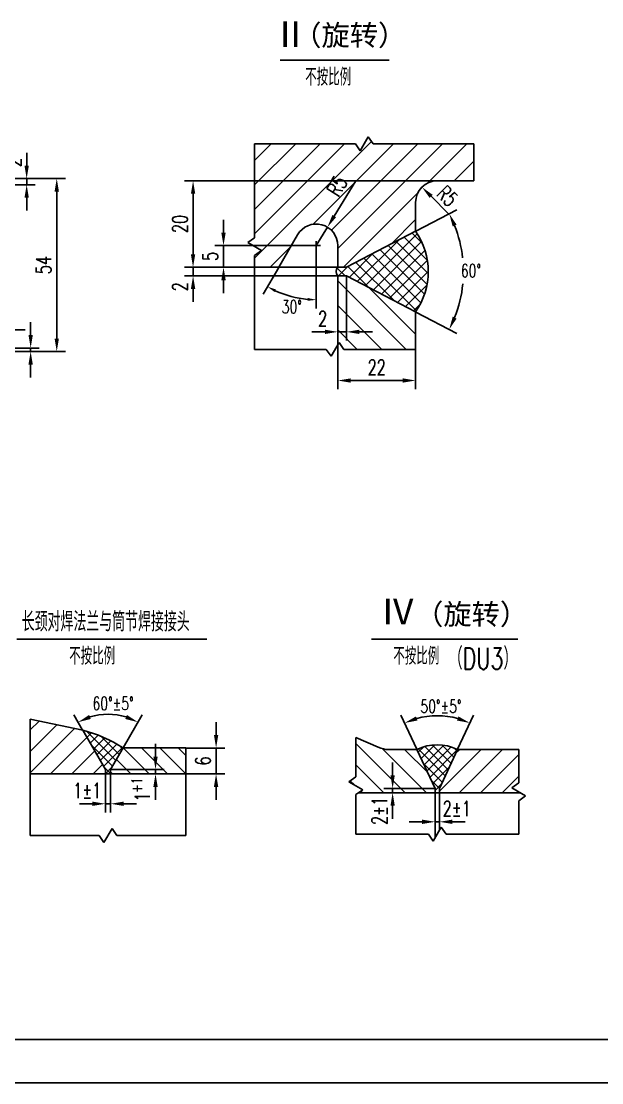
# Model space of a CAD drawing. Extents: x -330 to 591, y 748 to 1407.
# Drawn here: x 170.9 to 305.3, y 748.1 to 993.6 of the extents above; entities that cross this region are included whole.
import ezdxf

# ---------------------------------------------------------------- set-up
doc = ezdxf.new("R2010")
doc.units = 0
doc.header["$LTSCALE"] = 11
doc.header["$MEASUREMENT"] = 0
doc.layers.get('DEFPOINTS').update_dxf_attribs({"linetype": 'CONTINUOUS'})
doc.layers.add('1', color=1, linetype='CONTINUOUS')
doc.styles.add('HZTXT', font='romans.shx', dxfattribs={"width": 0.7, "bigfont": 'hzj.shx'})
doc.styles.get("Standard").update_dxf_attribs({"font": 'SimSun.ttf', "width": 0.7})
doc.dimstyles.get("Standard").update_dxf_attribs({"dimtxt": 0.18, "dimasz": 0.18, "dimexe": 0.18, "dimexo": 0.0625, "dimgap": 0.09, "dimtad": 0, "dimtih": 1, "dimtoh": 1, "dimdec": 4, "dimzin": 0, "dimdsep": 46, "dimtxsty": 'Standard', "dimcen": 0.09, "dimadec": 0, "dimazin": 0, "dimtfac": 1, "dimtdec": 4, "dimtofl": 0, "dimtmove": 0, "dimatfit": 3, "dimfxl": 0, "dimtolj": 1, "dimtzin": 0, "dimarcsym": 0})
doc.dimstyles.new('STANDARD$2', dxfattribs={"dimtxt": 3.5, "dimasz": 3, "dimexe": 2, "dimexo": 0, "dimgap": 1.3, "dimtad": 1, "dimtih": 1, "dimtoh": 1, "dimdec": 4, "dimlfac": 4, "dimdsep": 46, "dimtxsty": 'HZTXT', "dimcen": 0.1, "dimclrd": 4, "dimclre": 4, "dimclrt": 256, "dimadec": 0, "dimazin": 0, "dimtfac": 0.571429, "dimtdec": 4, "dimtix": 1, "dimtmove": 2, "dimatfit": 3, "dimfxl": 0, "dimtvp": 2, "dimtolj": 1, "dimtzin": 0, "dimlwd": -1, "dimlwe": -1, "dimarcsym": 0})

# ---------------------------------------------------------------- blocks, each defined once
blk = doc.blocks.new('*D126')
at = {"layer": '1', "color": 4, "lineweight": -2}
for p, q in [((217.7, 944.7), (217.7, 947.7)), ((238.12, 941.7), (215.7, 941.7)), ((217.7, 936.7), (217.7, 941.7)), ((224.85, 936.7), (215.7, 936.7)), ((217.7, 933.7), (217.7, 930.7))]:
    blk.add_line(p, q, dxfattribs=at)
at = {"layer": '1', "color": 4}
for points in [[(217.2, 944.7), (218.2, 944.7), (217.7, 941.7)], [(217.2, 933.7), (218.2, 933.7), (217.7, 936.7)]]:
    blk.add_solid(points, dxfattribs=at)
at = {"layer": 'DEFPOINTS', "color": 0}
for p in [(217.7, 941.7), (238.17, 941.7), (224.9, 936.7)]:
    blk.add_point(p, dxfattribs=at)
at = {"layer": '1', "color": 4, "insert": (214.65, 939.2), "char_height": 3.5, "attachment_point": 5, "rotation": 90, "style": 'HZTXT'}
blk.add_mtext('\\A1;5', dxfattribs=at)
blk = doc.blocks.new('*D125')
at = {"layer": '1', "color": 4, "lineweight": -2}
for p, q in [((267.12, 956.7), (208.65, 956.7)), ((210.65, 953.7), (210.65, 939.7)), ((215.65, 936.7), (208.65, 936.7))]:
    blk.add_line(p, q, dxfattribs=at)
at = {"layer": '1', "color": 4}
for points in [[(210.15, 953.7), (211.15, 953.7), (210.65, 956.7)], [(210.15, 939.7), (211.15, 939.7), (210.65, 936.7)]]:
    blk.add_solid(points, dxfattribs=at)
at = {"layer": 'DEFPOINTS', "color": 0}
for p in [(267.17, 956.7), (210.65, 936.7), (215.7, 936.7)]:
    blk.add_point(p, dxfattribs=at)
at = {"layer": '1', "color": 4, "insert": (207.6, 946.7), "char_height": 3.5, "attachment_point": 5, "rotation": 90, "style": 'HZTXT'}
blk.add_mtext('\\A1;20', dxfattribs=at)
blk = doc.blocks.new('*D124')
at = {"layer": '1', "color": 4, "lineweight": -2}
for p, q in [((210.65, 939.7), (210.65, 942.7)), ((210.65, 936.7), (210.65, 934.7)), ((224.85, 934.7), (208.65, 934.7)), ((210.65, 931.7), (210.65, 928.7))]:
    blk.add_line(p, q, dxfattribs=at)
at = {"layer": '1', "color": 4}
for points in [[(210.15, 939.7), (211.15, 939.7), (210.65, 936.7)], [(210.15, 931.7), (211.15, 931.7), (210.65, 934.7)]]:
    blk.add_solid(points, dxfattribs=at)
at = {"layer": 'DEFPOINTS', "color": 0}
for p in [(215.7, 936.7), (210.65, 934.7), (224.9, 934.7)]:
    blk.add_point(p, dxfattribs=at)
at = {"layer": '1', "color": 4, "insert": (207.6, 932.19), "char_height": 3.5, "attachment_point": 5, "rotation": 90, "style": 'HZTXT'}
blk.add_mtext('\\A1;2', dxfattribs=at)
blk = doc.blocks.new('*D123')
at = {"layer": '1', "color": 4, "lineweight": -2}
for p, q in [((215.98, 828.49), (215.98, 831.49)), ((209.05, 825.49), (217.98, 825.49)), ((215.98, 825.49), (215.98, 819.49)), ((209.05, 819.49), (217.98, 819.49)), ((215.98, 816.49), (215.98, 813.49))]:
    blk.add_line(p, q, dxfattribs=at)
at = {"layer": '1', "color": 4}
for points in [[(215.48, 828.49), (216.48, 828.49), (215.98, 825.49)], [(215.48, 816.49), (216.48, 816.49), (215.98, 819.49)]]:
    blk.add_solid(points, dxfattribs=at)
at = {"layer": 'DEFPOINTS', "color": 0}
for p in [(209, 825.49), (209, 819.49), (215.98, 819.49)]:
    blk.add_point(p, dxfattribs=at)
at = {"layer": '1', "color": 4, "insert": (212.93, 822.49), "char_height": 3.5, "attachment_point": 5, "rotation": 90, "style": 'HZTXT'}
blk.add_mtext('\\A1;6', dxfattribs=at)
blk = doc.blocks.new('*D100')
at = {"layer": '1', "color": 4, "lineweight": -2}
for p, q in [((201.96, 823.49), (201.96, 826.49)), ((191.61, 820.49), (203.96, 820.49)), ((201.96, 820.49), (201.96, 819.49)), ((200.84, 819.49), (203.96, 819.49)), ((201.96, 816.49), (201.96, 813.49))]:
    blk.add_line(p, q, dxfattribs=at)
at = {"layer": '1', "color": 4}
for points in [[(201.46, 823.49), (202.46, 823.49), (201.96, 820.49)], [(201.46, 816.49), (202.46, 816.49), (201.96, 819.49)]]:
    blk.add_solid(points, dxfattribs=at)
at = {"layer": 'DEFPOINTS', "color": 0}
for p in [(191.56, 820.49), (200.79, 819.49), (201.96, 819.49)]:
    blk.add_point(p, dxfattribs=at)
at = {"layer": '1', "color": 4, "insert": (198.92, 814.15), "char_height": 3.5, "attachment_point": 5, "rotation": 90, "style": 'HZTXT'}
blk.add_mtext('\\A1;1', dxfattribs=at)
blk = doc.blocks.new('*D99')
at = {"layer": '1', "color": 4, "lineweight": -2}
for p, q in [((190.36, 819.44), (190.36, 810.59)), ((191.56, 819.44), (191.56, 810.59)), ((187.36, 812.59), (184.36, 812.59)), ((190.36, 812.59), (191.56, 812.59)), ((194.56, 812.59), (197.56, 812.59))]:
    blk.add_line(p, q, dxfattribs=at)
at = {"layer": '1', "color": 4}
for points in [[(187.36, 813.09), (187.36, 812.09), (190.36, 812.59)], [(194.56, 813.09), (194.56, 812.09), (191.56, 812.59)]]:
    blk.add_solid(points, dxfattribs=at)
at = {"layer": 'DEFPOINTS', "color": 0}
for p in [(190.36, 819.49), (191.56, 819.49), (191.56, 812.59)]:
    blk.add_point(p, dxfattribs=at)
at = {"layer": '1', "color": 4, "insert": (186.14, 815.64), "char_height": 3.5, "attachment_point": 5, "style": 'HZTXT'}
blk.add_mtext('\\A1;1%%P1', dxfattribs=at)
blk = doc.blocks.new('*D96')
at = {"layer": '1', "color": 4}
for p, q in [((185.08, 829.64), (183.03, 833.19)), ((194.47, 825.54), (198.89, 833.19))]:
    blk.add_line(p, q, dxfattribs=at)
blk.add_arc((190.96, 819.45), 13.86, 72.4232, 107.5768, dxfattribs=at)
for points in [[(186.98, 832.21), (186.58, 833.13), (184.03, 831.46)], [(195.35, 833.13), (194.95, 832.21), (197.89, 831.46)]]:
    blk.add_solid(points, dxfattribs=at)
at = {"layer": 'DEFPOINTS', "color": 0}
for p in [(188.56, 833.11), (185.11, 829.59), (194.45, 825.49), (190.36, 820.49), (191.56, 820.49)]:
    blk.add_point(p, dxfattribs=at)
at = {"layer": '1', "color": 4, "insert": (192.13, 835.79), "char_height": 3, "attachment_point": 5, "style": 'HZTXT'}
blk.add_mtext('\\A1;60%%D%%P5%%D', dxfattribs=at)
blk = doc.blocks.new('*D84')
at = {"layer": '1', "color": 4, "lineweight": -2}
for p, q in [((174.18, 957.2), (181.09, 957.2)), ((179.09, 954.2), (179.09, 920.2)), ((175.1, 917.2), (181.09, 917.2))]:
    blk.add_line(p, q, dxfattribs=at)
at = {"layer": '1', "color": 4}
for points in [[(178.59, 954.2), (179.59, 954.2), (179.09, 957.2)], [(178.59, 920.2), (179.59, 920.2), (179.09, 917.2)]]:
    blk.add_solid(points, dxfattribs=at)
at = {"layer": 'DEFPOINTS', "color": 0}
for p in [(174.13, 957.2), (175.05, 917.2), (179.09, 917.2)]:
    blk.add_point(p, dxfattribs=at)
at = {"layer": '1', "color": 4, "insert": (176.04, 937.2), "char_height": 3.5, "attachment_point": 5, "rotation": 90, "style": 'HZTXT'}
blk.add_mtext('\\A1;54', dxfattribs=at)
blk = doc.blocks.new('*D76')
at = {"layer": '1', "color": 4, "lineweight": -2}
for p, q in [((173.05, 921), (173.05, 924)), ((152.32, 918), (175.05, 918)), ((166.05, 917.2), (175.05, 917.2)), ((173.05, 917.2), (173.05, 918)), ((173.05, 914.2), (173.05, 911.2))]:
    blk.add_line(p, q, dxfattribs=at)
at = {"layer": '1', "color": 4}
for points in [[(172.55, 921), (173.55, 921), (173.05, 918)], [(172.55, 914.2), (173.55, 914.2), (173.05, 917.2)]]:
    blk.add_solid(points, dxfattribs=at)
at = {"layer": 'DEFPOINTS', "color": 0}
for p in [(152.27, 918), (166, 917.2), (173.05, 918)]:
    blk.add_point(p, dxfattribs=at)
at = {"layer": '1', "color": 4, "insert": (170, 922.14), "char_height": 3.5, "attachment_point": 5, "rotation": 90, "style": 'HZTXT'}
blk.add_mtext('\\A1;1', dxfattribs=at)
blk = doc.blocks.new('*D70')
at = {"layer": '1', "color": 4, "lineweight": -2}
for p, q in [((172.13, 960.2), (172.13, 963.2)), ((152.32, 955.8), (174.13, 955.8)), ((166.05, 957.2), (174.13, 957.2)), ((172.13, 955.8), (172.13, 957.2)), ((172.13, 952.8), (172.13, 949.8))]:
    blk.add_line(p, q, dxfattribs=at)
at = {"layer": '1', "color": 4}
for points in [[(171.63, 960.2), (172.63, 960.2), (172.13, 957.2)], [(171.63, 952.8), (172.63, 952.8), (172.13, 955.8)]]:
    blk.add_solid(points, dxfattribs=at)
at = {"layer": 'DEFPOINTS', "color": 0}
for p in [(152.27, 955.8), (166, 957.2), (172.13, 957.2)]:
    blk.add_point(p, dxfattribs=at)
at = {"layer": '1', "color": 4, "insert": (169.08, 960.93), "char_height": 3.5, "attachment_point": 5, "rotation": 90, "style": 'HZTXT'}
blk.add_mtext('\\A1;2', dxfattribs=at)
blk = doc.blocks.new('*D33')
at = {"layer": '1', "color": 4, "lineweight": -2}
for p, q in [((256.85, 819.14), (256.85, 822.14)), ((266.63, 816.14), (254.85, 816.14)), ((256.85, 816.14), (256.85, 815.14)), ((257.36, 815.14), (254.85, 815.14)), ((256.85, 812.14), (256.85, 809.14))]:
    blk.add_line(p, q, dxfattribs=at)
at = {"layer": '1', "color": 4}
for points in [[(256.35, 819.14), (257.35, 819.14), (256.85, 816.14)], [(256.35, 812.14), (257.35, 812.14), (256.85, 815.14)]]:
    blk.add_solid(points, dxfattribs=at)
at = {"layer": 'DEFPOINTS', "color": 0}
for p in [(266.68, 816.14), (256.85, 815.14), (257.41, 815.14)]:
    blk.add_point(p, dxfattribs=at)
at = {"layer": '1', "color": 4, "insert": (253.8, 810.93), "char_height": 3.5, "attachment_point": 5, "rotation": 90, "style": 'HZTXT'}
blk.add_mtext('\\A1;2%%P1', dxfattribs=at)
blk = doc.blocks.new('*D30')
at = {"layer": '1', "color": 4}
for p, q in [((262.46, 825.19), (258.77, 833.09)), ((271.89, 825.19), (275.58, 833.09))]:
    blk.add_line(p, q, dxfattribs=at)
blk.add_arc((267.18, 815.07), 17.89, 74.621, 105.379, dxfattribs=at)
for points in [[(262.6, 831.85), (262.26, 832.79), (259.62, 831.28)], [(272.09, 832.79), (271.75, 831.85), (274.74, 831.28)]]:
    blk.add_solid(points, dxfattribs=at)
at = {"layer": 'DEFPOINTS', "color": 0}
for p in [(264.58, 832.77), (262.48, 825.14), (271.87, 825.14), (266.68, 816.14), (267.68, 816.14)]:
    blk.add_point(p, dxfattribs=at)
at = {"layer": '1', "color": 4, "insert": (268.05, 835.13), "char_height": 3, "attachment_point": 5, "style": 'HZTXT'}
blk.add_mtext('\\A1;50%%d%%p5%%d', dxfattribs=at)
blk = doc.blocks.new('*D29')
at = {"layer": '1', "color": 4, "lineweight": -2}
for p, q in [((266.68, 808.25), (266.68, 810.42)), ((267.68, 808.25), (267.68, 810.42)), ((263.68, 808.42), (260.68, 808.42)), ((266.68, 808.42), (267.68, 808.42)), ((270.68, 808.42), (273.68, 808.42))]:
    blk.add_line(p, q, dxfattribs=at)
at = {"layer": '1', "color": 4}
for points in [[(263.68, 808.92), (263.68, 807.92), (266.68, 808.42)], [(270.68, 808.92), (270.68, 807.92), (267.68, 808.42)]]:
    blk.add_solid(points, dxfattribs=at)
at = {"layer": 'DEFPOINTS', "color": 0}
for p in [(266.68, 808.2), (267.68, 808.42), (267.68, 808.2)]:
    blk.add_point(p, dxfattribs=at)
at = {"layer": '1', "color": 4, "insert": (271.7, 811.47), "char_height": 3.5, "attachment_point": 5, "style": 'HZTXT'}
blk.add_mtext('\\A1;2%%p1', dxfattribs=at)
blk = doc.blocks.new('*D26')
at = {"layer": '1', "color": 4}
for p, q in [((262.21, 945.05), (271.74, 950.01)), ((262.21, 926.34), (271.74, 921.39))]:
    blk.add_line(p, q, dxfattribs=at)
for start, end in [(6.3277, 21.5685), (338.4315, 354.4485)]:
    blk.add_arc((244.25, 935.7), 28.99, start, end, dxfattribs=at)
for points in [[(270.75, 946.15), (271.66, 946.56), (269.96, 949.08)], [(271.66, 924.83), (270.75, 925.25), (269.96, 922.31)]]:
    blk.add_solid(points, dxfattribs=at)
at = {"layer": 'DEFPOINTS', "color": 0}
for p in [(262.17, 945.03), (246.17, 936.7), (246.17, 934.7), (272.87, 931.08), (262.17, 926.37)]:
    blk.add_point(p, dxfattribs=at)
at = {"layer": '1', "color": 4, "insert": (274.99, 935.89), "char_height": 3, "attachment_point": 5, "style": 'HZTXT'}
blk.add_mtext('\\A1;60%%D', dxfattribs=at)
blk = doc.blocks.new('*D25')
at = {"layer": '1', "color": 4}
for p, q in [((239.17, 940.65), (239.17, 927.17)), ((230.48, 936.65), (226.9, 930.46))]:
    blk.add_line(p, q, dxfattribs=at)
blk.add_arc((239.17, 951.7), 22.53, 245.0888, 264.9112, dxfattribs=at)
for points in [[(229.52, 930.97), (229.83, 931.56), (227.9, 932.19)], [(237.18, 929.59), (237.15, 928.93), (239.17, 929.17)]]:
    blk.add_solid(points, dxfattribs=at)
at = {"layer": 'DEFPOINTS', "color": 0}
for p in [(234.84, 944.2), (239.17, 942.7), (239.17, 940.7), (230.51, 936.7), (231.46, 930.53)]:
    blk.add_point(p, dxfattribs=at)
at = {"layer": '1', "color": 4, "insert": (233.52, 927.55), "char_height": 3, "attachment_point": 5, "style": 'HZTXT'}
blk.add_mtext('\\A1;30°', dxfattribs=at)
blk = doc.blocks.new('*D20')
at = {"layer": '1', "color": 4, "lineweight": -2}
for p, q in [((244.17, 918.74), (244.17, 908.5)), ((262.17, 917.66), (262.17, 908.5)), ((247.17, 910.5), (259.17, 910.5))]:
    blk.add_line(p, q, dxfattribs=at)
at = {"layer": '1', "color": 4}
for points in [[(247.17, 911), (247.17, 910), (244.17, 910.5)], [(259.17, 911), (259.17, 910), (262.17, 910.5)]]:
    blk.add_solid(points, dxfattribs=at)
at = {"layer": 'DEFPOINTS', "color": 0}
for p in [(244.17, 918.79), (262.17, 917.71), (262.17, 910.5)]:
    blk.add_point(p, dxfattribs=at)
at = {"layer": '1', "color": 4, "insert": (253.17, 913.55), "char_height": 3.5, "attachment_point": 5, "style": 'HZTXT'}
blk.add_mtext('\\A1;22', dxfattribs=at)
blk = doc.blocks.new('*D19')
at = {"layer": '1', "color": 4, "lineweight": -2}
for p, q in [((246.17, 934.65), (246.17, 919.75)), ((241.17, 921.75), (238.17, 921.75)), ((244.17, 921.86), (244.17, 919.75)), ((246.17, 921.75), (244.17, 921.75)), ((249.17, 921.75), (252.17, 921.75))]:
    blk.add_line(p, q, dxfattribs=at)
at = {"layer": '1', "color": 4}
for points in [[(241.17, 922.25), (241.17, 921.25), (244.17, 921.75)], [(249.17, 922.25), (249.17, 921.25), (246.17, 921.75)]]:
    blk.add_solid(points, dxfattribs=at)
at = {"layer": 'DEFPOINTS', "color": 0}
for p in [(246.17, 934.7), (244.17, 921.91), (244.17, 921.75)]:
    blk.add_point(p, dxfattribs=at)
at = {"layer": '1', "color": 4, "insert": (240.65, 924.8), "char_height": 3.5, "attachment_point": 5, "style": 'HZTXT'}
blk.add_mtext('\\A1;2', dxfattribs=at)
blk = doc.blocks.new('*D18')
at = {"layer": '1', "color": 4, "lineweight": -2}
for p, q in [((248.3, 956.7), (243.33, 948.53)), ((239.17, 941.7), (241.77, 945.97))]:
    blk.add_line(p, q, dxfattribs=at)
at = {"layer": '1', "color": 4}
blk.add_solid([(242.9, 948.79), (243.75, 948.27), (241.77, 945.97)], dxfattribs=at)
at = {"layer": 'DEFPOINTS', "color": 0}
for p in [(241.77, 945.97), (239.17, 941.7)]:
    blk.add_point(p, dxfattribs=at)
at = {"layer": '1', "color": 4, "insert": (243.99, 955.48), "char_height": 3.5, "attachment_point": 5, "rotation": 58.6757, "style": 'HZTXT'}
blk.add_mtext('\\A1;R5', dxfattribs=at)

msp = doc.modelspace()

# ---------------------------------------------------------------- hatches: boundary and pattern name
at = {"layer": '1'}
h = msp.add_hatch(dxfattribs=at)
h.set_pattern_fill('_U', color=0, scale=4, angle=45, style=0, pattern_type=0)
h.set_pattern_definition([(45, (-103.507, 627.335), (-2.828427, 2.828427), [])])
h.paths.add_polyline_path([(244.16636, 941.696332), (244.16636, 936.696332), (246.16636, 936.696332), (262.16636, 945.025404), (262.16636, 951.696332, -0.4142135624), (267.16636, 956.696332), (275.668281, 956.696332), (275.668281, 965.262492), (252.338568, 965.262492), (251.224701, 966.869809), (249.347552, 963.655176), (248.233685, 965.262492), (224.903973, 965.262492), (224.903973, 943.538482), (223.296656, 942.424615), (226.511289, 940.547466), (224.903973, 939.433599), (224.903973, 936.696332), (230.506106, 936.696332), (234.836233, 944.196332, -0.767326988)])
h.paths.add_polyline_path([(240.258214, 954.406332), (243.230207, 959.289726), (247.714956, 956.560344), (244.742963, 951.67695)], flags=24)
h = msp.add_hatch(dxfattribs=at)
h.set_pattern_fill('_U', color=0, scale=2, angle=45, style=0, double=1, pattern_type=0)
h.set_pattern_definition([(45, (-121.2121, 603.1157), (-1.4142136, 1.4142136), []), (135, (-121.2121, 603.1157), (-1.4142136, -1.4142136), [])])
h.paths.add_polyline_path([(262.16636, 926.367259, 0.3134457348), (262.16636, 945.025404), (246.16636, 936.696332), (244.16636, 936.696332, 0.4055835367), (244.16636, 934.696332), (246.16636, 934.696332)])
h = msp.add_hatch(dxfattribs=at)
h.set_pattern_fill('_U', color=0, scale=4, angle=315, style=0, pattern_type=0)
h.set_pattern_definition([(315, (-121.212, 603.1157), (2.828427, 2.828427), [])])
h.paths.add_polyline_path([(262.16636, 917.709589), (262.16636, 926.367259), (246.16636, 934.696332), (244.16636, 934.696332), (244.16636, 917.709589)])
h = msp.add_hatch(dxfattribs=at)
h.set_pattern_fill('_U', color=0, scale=3.5, angle=45, style=0, pattern_type=0)
h.set_pattern_definition([(45, (-173.865, 96.7853), (-2.474874, 2.474874), [])])
h.paths.add_polyline_path([(185.108223, 829.594095), (172.930739, 832.147439), (172.930739, 819.49225), (190.363175, 819.49225), (190.363175, 820.49225)])
h = msp.add_hatch(dxfattribs=at)
h.set_pattern_fill('_U', color=0, scale=1.5, angle=45, style=0, double=1, pattern_type=0)
h.set_pattern_definition([(45, (-173.8649, 96.7853), (-1.0606602, 1.0606602), []), (135, (-173.8649, 96.7853), (-1.0606602, -1.0606602), [])])
h.paths.add_polyline_path([(185.108223, 829.594095), (190.363175, 820.49225), (190.363175, 819.49225), (191.563175, 819.49225), (191.563175, 820.49225), (194.449927, 825.49225, 0.0835425231)])
h = msp.add_hatch(dxfattribs=at)
h.set_pattern_fill('_U', color=0, scale=3.5, angle=315, style=0, pattern_type=0)
h.set_pattern_definition([(315, (-95.333, 685.1215), (2.474874, 2.474874), [])])
h.paths.add_polyline_path([(262.479096, 825.142335), (255.931922, 825.142335, -0.1035490461), (253.525279, 825.646148), (248.312356, 827.928757), (248.312356, 818.801045), (246.705039, 817.687178), (249.919672, 815.810029), (248.956185, 815.142335), (266.675865, 815.142335), (266.675865, 816.142335)])
h = msp.add_hatch(dxfattribs=at)
h.set_pattern_fill('_U', color=0, scale=3, angle=315, style=0, pattern_type=0)
h.set_pattern_definition([(315, (-155.716, 51.4093), (2.12132, 2.12132), [])])
h.paths.add_polyline_path([(208.995611, 825.49225), (194.449927, 825.49225), (191.563175, 820.49225), (191.563175, 819.49225), (208.995611, 819.49225)])
h = msp.add_hatch(dxfattribs=at)
h.set_pattern_fill('_U', color=0, scale=1.5, angle=45, style=0, double=1, pattern_type=0)
h.set_pattern_definition([(45, (-95.333, 754.8733), (-1.06066, 1.06066), []), (135, (-95.333, 754.8733), (-1.06066, -1.06066), [])])
h.paths.add_polyline_path([(271.872634, 825.142335, 0.2331750553), (262.479096, 825.142335), (266.675865, 816.142335), (266.675865, 815.142335), (267.675865, 815.142335), (267.675865, 816.142335)])
h = msp.add_hatch(dxfattribs=at)
h.set_pattern_fill('_U', color=0, scale=3.5, angle=45, style=0, pattern_type=0)
h.set_pattern_definition([(45, (-95.333, 685.1215), (-2.474874, 2.474874), [])])
h.paths.add_polyline_path([(286.404239, 815.142335), (284.432058, 816.293967), (286.039375, 817.407834), (286.039375, 825.142335), (271.872634, 825.142335), (267.675865, 816.142335), (267.675865, 815.142335)])

# ---------------------------------------------------------------- linework, layer by layer
at = {"layer": '1', "color": 0}
for p, q in [((230.797168, 984.570394), (256.016303, 984.570394)), ((224.903973, 965.262492), (248.233685, 965.262492)), ((224.903973, 965.262492), (224.903973, 943.538482)), ((248.233685, 965.262492), (249.347552, 963.655176)), ((251.224701, 966.869809), (249.347552, 963.655176)), ((252.338568, 965.262492), (251.224701, 966.869809)), ((252.338568, 965.262492), (275.668281, 965.262492)), ((275.668281, 956.696332), (275.668281, 965.262492)), ((267.16636, 956.696332), (275.668281, 956.696332)), ((265.752147, 953.110545), (269.821693, 949.040999)), ((262.16636, 951.696332), (262.16636, 945.025404)), ((224.903973, 943.538482), (223.296656, 942.424615)), ((234.836233, 944.196332), (230.506106, 936.696332)), ((246.16636, 936.696332), (262.16636, 945.025404)), ((223.296656, 942.424615), (226.511289, 940.547466)), ((224.903973, 939.433599), (226.511289, 940.547466)), ((240.16636, 941.696332), (238.16636, 941.696332)), ((239.16636, 942.696332), (239.16636, 940.696332)), ((244.16636, 941.696332), (244.16636, 936.696332)), ((224.903973, 939.433599), (224.903973, 917.709589)), ((224.903973, 936.696332), (246.16636, 936.696332)), ((224.903973, 934.696332), (246.16636, 934.696332)), ((244.16636, 934.696332), (244.16636, 918.790514)), ((246.16636, 934.696332), (262.16636, 926.367259)), ((262.16636, 926.367259), (262.16636, 917.709589)), ((244.473741, 919.316906), (242.596592, 916.102273)), ((245.587608, 917.709589), (244.473741, 919.316906)), ((224.903973, 917.709589), (241.482725, 917.709589)), ((241.482725, 917.709589), (242.596592, 916.102273)), ((245.587608, 917.709589), (262.16636, 917.709589)), ((169.839218, 850.634599), (213.858121, 850.634599)), ((251.926158, 850.634599), (285.805802, 850.634599)), ((172.930739, 832.147439), (172.930739, 805.263762)), ((172.930739, 832.147439), (185.108223, 829.594095)), ((190.363175, 820.49225), (185.108223, 829.594095)), ((248.312356, 827.928757), (248.312356, 818.801045)), ((253.525279, 825.646148), (248.312356, 827.928757)), ((191.563175, 820.49225), (194.449927, 825.49225)), ((194.449927, 825.49225), (208.995611, 825.49225)), ((208.995611, 825.49225), (208.995611, 805.263762)), ((255.931922, 825.142335), (262.479096, 825.142335)), ((266.675865, 816.142335), (262.479096, 825.142335)), ((267.675865, 816.142335), (271.872634, 825.142335)), ((271.872634, 825.142335), (286.039375, 825.142335)), ((286.039375, 825.142335), (286.039375, 817.407834)), ((190.363175, 820.49225), (190.363175, 819.49225)), ((191.563175, 820.49225), (191.563175, 819.49225)), ((172.930739, 819.49225), (208.995611, 819.49225)), ((248.312356, 818.801045), (246.705039, 817.687178)), ((246.705039, 817.687178), (249.919672, 815.810029)), ((248.312356, 814.696163), (249.919672, 815.810029)), ((266.675865, 804.712197), (266.675865, 816.142335)), ((267.675865, 806.424705), (267.675865, 816.142335)), ((286.039375, 817.407834), (284.432058, 816.293967)), ((284.432058, 816.293967), (287.646692, 814.416818)), ((248.312356, 814.696163), (248.312356, 805.568451)), ((248.956185, 815.142335), (286.404239, 815.142335)), ((286.039375, 813.302951), (287.646692, 814.416818)), ((286.039375, 813.302951), (286.039375, 805.568451)), ((191.90175, 806.871079), (190.024601, 803.656446)), ((193.015617, 805.263762), (191.90175, 806.871079)), ((248.312356, 805.568451), (265.123424, 805.568451)), ((265.123424, 805.568451), (266.237291, 803.961134)), ((268.11444, 807.175767), (266.237291, 803.961134)), ((269.228307, 805.568451), (268.11444, 807.175767)), ((269.228307, 805.568451), (286.039375, 805.568451)), ((188.910734, 805.263762), (172.930739, 805.263762)), ((188.910734, 805.263762), (190.024601, 803.656446)), ((208.995611, 805.263762), (193.015617, 805.263762)), ((581.319001, 758.050472), (-304.680999, 758.050472)), ((591.319001, 748.050472), (-329.680999, 748.050472))]:
    msp.add_line(p, q, dxfattribs=at)
for centre, radius, start, end in [((267.16636, 951.696332), 5, 90, 180), ((239.16636, 941.696332), 5, 0, 150), ((248.746959, 935.696332), 16.343559, 325.19324585, 34.80675415), ((245.19636, 935.696332), 1.435583, 135.84667091, 224.15332909), ((177.590023, 799.783343), 30.744175, 56.74313338, 75.84531145), ((255.931922, 831.142335), 6, 246.35258549, 270), ((267.175865, 815.618583), 10.618921, 63.74915682, 116.25084318)]:
    msp.add_arc(centre, radius, start, end, dxfattribs=at)
msp.add_solid([(265.398593, 952.756992), (266.1057, 953.464099), (263.630826, 955.231866)], dxfattribs=at)

# ---------------------------------------------------------------- texts
for s, height, p in [('Ⅱ ', 6, (229.079236, 987.618829)), ('（旋转）', 4.8, (233.828969, 987.971545)), ('Ⅳ', 6, (254.009411, 854.059247)), ('（旋转）', 4.8, (262.039778, 854.03575))]:
    msp.add_text(s, height=height, dxfattribs=at).set_placement(p)
at = {"layer": '1', "color": 0, "style": 'HZTXT', "width": 0.7}
for s, height, p in [('不按比例', 4, (236.614466, 978.707672)), ('长颈对焊法兰与筒节焊接接头', 4.5, (170.975642, 852.450708)), ('不按比例', 4, (181.973669, 844.771877)), ('不按比例', 4, (257.00878, 844.771877)), ('（DU3）', 5, (269.73245, 843.683225))]:
    msp.add_text(s, height=height, dxfattribs=at).set_placement(p)
for s, height, rotation, p in [('R5', 3.5, 315, (266.750948, 953.464688)), ('+1', 2.5, 90, (198.879686, 815.160802))]:
    msp.add_text(s, height=height, rotation=rotation, dxfattribs=at).set_placement(p)

# ---------------------------------------------------------------- dimensions: what is measured, and where the dimension line sits
at = {"layer": '1', "color": 0}
for base, p1, p2, text, picture, middle in [((172.131124, 957.204774), (152.265326, 955.804774), (166.001981, 957.204774), '2', '*D70', (172.131124, 960.927214)), ((173.049822, 918.004774), (166.001981, 917.204774), (152.265326, 918.004774), '1', '*D76', (173.049822, 922.142892)), ((201.955891, 819.49225), (191.563175, 820.49225), (200.79057, 819.49225), '1', '*D100', (201.973187, 814.147713)), ((256.852143, 815.142335), (266.675865, 816.142335), (257.406185, 815.142335), '2%%P1', '*D33', (256.852143, 810.929957))]:
    dim = msp.add_linear_dim(base=base, p1=p1, p2=p2, angle=90, text=text, dimstyle='Standard', override={"dimtxt": 3.5, "dimasz": 3, "dimexe": 2, "dimexo": 0.05, "dimgap": 1.3, "dimtad": 1, "dimtih": 0, "dimtoh": 0, "dimzin": 8, "dimtxsty": 'HZTXT', "dimcen": 0.1, "dimclrd": 4, "dimclre": 4, "dimclrt": 4, "dimtfac": 0.571429, "dimtix": 1, "dimtofl": 1, "dimtmove": 1, "dimtvp": 2}, dxfattribs=at)
    dim.commit()
    dim.dimension.update_dxf_attribs({"geometry": picture, "text_midpoint": middle, "dimtype": 160})
dim = msp.add_radius_dim(center=(239.16636, 941.696332), mpoint=(241.765771, 945.967522), text='R5', dimstyle='Standard', override={"dimtxt": 3.5, "dimasz": 3, "dimexe": 2, "dimexo": 0.05, "dimgap": 1.3, "dimtad": 1, "dimtih": 0, "dimtoh": 0, "dimzin": 8, "dimtxsty": 'HZTXT', "dimcen": 0.1, "dimclrd": 4, "dimclre": 4, "dimclrt": 4, "dimtfac": 0.571429, "dimtix": 1, "dimtofl": 1, "dimtmove": 1, "dimtvp": 2}, dxfattribs=at)
dim.commit()
dim.dimension.update_dxf_attribs({"geometry": '*D18', "text_midpoint": (243.986585, 955.483338)})
dim = msp.add_linear_dim(base=(179.090044, 917.204774), p1=(174.131124, 957.204774), p2=(175.049822, 917.204774), angle=90, text='54', dimstyle='Standard', override={"dimtxt": 3.5, "dimasz": 3, "dimexe": 2, "dimexo": 0.05, "dimgap": 1.3, "dimtad": 1, "dimtih": 0, "dimtoh": 0, "dimlfac": 1.5, "dimzin": 8, "dimtxsty": 'HZTXT', "dimcen": 0.1, "dimclrd": 4, "dimclre": 4, "dimclrt": 4, "dimtfac": 0.571429, "dimtix": 1, "dimtofl": 1, "dimtmove": 1, "dimtvp": 2}, dxfattribs=at)
dim.commit()
dim.dimension.update_dxf_attribs({"geometry": '*D84', "text_midpoint": (176.040044, 937.204774)})
for base, p1, p2, picture, middle in [((210.649236, 936.696332), (267.16636, 956.696332), (215.698752, 936.696332), '*D125', (207.599236, 946.696332)), ((217.698752, 941.696332), (224.903973, 936.696332), (238.16636, 941.696332), '*D126', (214.648752, 939.196332)), ((215.975776, 819.49225), (208.995611, 825.49225), (208.995611, 819.49225), '*D123', (212.925776, 822.49225))]:
    dim = msp.add_linear_dim(base=base, p1=p1, p2=p2, angle=90, dimstyle='Standard', override={"dimtxt": 3.5, "dimasz": 3, "dimexe": 2, "dimexo": 0.05, "dimgap": 1.3, "dimtad": 1, "dimtih": 0, "dimtoh": 0, "dimzin": 8, "dimtxsty": 'HZTXT', "dimcen": 0.1, "dimclrd": 4, "dimclre": 4, "dimclrt": 4, "dimtfac": 0.571429, "dimtix": 1, "dimtofl": 1, "dimtmove": 1, "dimtvp": 2}, dxfattribs=at)
    dim.commit()
    dim.dimension.update_dxf_attribs({"geometry": picture, "text_midpoint": middle})
for base, line1, line2, text, override, picture, middle in [((272.866858, 931.07775), ((246.16636, 934.696332), (262.16636, 926.367259)), ((246.16636, 936.696332), (262.16636, 945.025404)), '60%%D', {"dimtxt": 3, "dimasz": 3, "dimexe": 2, "dimexo": 0.05, "dimgap": 1.5, "dimtad": 1, "dimtih": 0, "dimtoh": 0, "dimzin": 8, "dimtxsty": 'HZTXT', "dimcen": 0.1, "dimclrd": 4, "dimclre": 4, "dimclrt": 4, "dimadec": 4, "dimazin": 2, "dimtfac": 0.571429, "dimtix": 1, "dimtofl": 1, "dimtmove": 1, "dimtvp": 2}, '*D26', (274.987508, 935.891649)), ((188.555864, 833.105563), ((191.563175, 820.49225), (194.449927, 825.49225)), ((190.363175, 820.49225), (185.108223, 829.594095)), '60%%D%%P5%%D', {"dimtxt": 3, "dimasz": 3, "dimexe": 2, "dimexo": 0.05, "dimgap": 0, "dimtad": 1, "dimtih": 0, "dimtoh": 0, "dimzin": 8, "dimtxsty": 'HZTXT', "dimcen": 0.1, "dimclrd": 4, "dimclre": 4, "dimclrt": 4, "dimadec": 4, "dimazin": 2, "dimtfac": 0.571429, "dimtix": 1, "dimtofl": 1, "dimtmove": 1, "dimtvp": 2}, '*D96', (192.131416, 835.786175)), ((264.583501, 832.768007), ((267.675865, 816.142335), (271.872634, 825.142335)), ((266.675865, 816.142335), (262.479096, 825.142335)), '50%%d%%p5%%d', {"dimtxt": 3, "dimasz": 3, "dimexe": 2, "dimexo": 0.05, "dimgap": 0.5, "dimtad": 1, "dimtih": 0, "dimtoh": 0, "dimzin": 8, "dimtxsty": 'HZTXT', "dimcen": 0.1, "dimclrd": 4, "dimclre": 4, "dimclrt": 4, "dimadec": 4, "dimazin": 2, "dimtfac": 0.571429, "dimtix": 1, "dimtofl": 1, "dimtmove": 1, "dimtvp": 2}, '*D30', (268.047637, 835.130489))]:
    dim = msp.add_angular_dim_2l(base=base, line1=line1, line2=line2, text=text, dimstyle='STANDARD$2', override=override, dxfattribs=at)
    dim.commit()
    dim.dimension.update_dxf_attribs({"geometry": picture, "text_midpoint": middle, "dimtype": 162})
dim = msp.add_angular_dim_2l(base=(231.46208, 930.528997), line1=((234.836233, 944.196332), (230.506106, 936.696332)), line2=((239.16636, 942.696332), (239.16636, 940.696332)), dimstyle='STANDARD$2', override={"dimtxt": 3, "dimasz": 2, "dimexe": 2, "dimexo": 0.05, "dimgap": 0, "dimtad": 1, "dimtih": 0, "dimtoh": 0, "dimzin": 8, "dimtxsty": 'HZTXT', "dimcen": 0.1, "dimclrd": 4, "dimclre": 4, "dimclrt": 4, "dimadec": 4, "dimazin": 2, "dimtfac": 0.571429, "dimtix": 1, "dimtofl": 1, "dimtmove": 1, "dimtvp": 2}, dxfattribs=at)
dim.commit()
dim.dimension.update_dxf_attribs({"geometry": '*D25', "text_midpoint": (233.515895, 927.554922), "dimtype": 162})
dim = msp.add_linear_dim(base=(210.649236, 934.696332), p1=(215.698752, 936.696332), p2=(224.903973, 934.696332), angle=90, dimstyle='Standard', override={"dimtxt": 3.5, "dimasz": 3, "dimexe": 2, "dimexo": 0.05, "dimgap": 1.3, "dimtad": 1, "dimtih": 0, "dimtoh": 0, "dimzin": 8, "dimtxsty": 'HZTXT', "dimcen": 0.1, "dimse1": 1, "dimclrd": 4, "dimclre": 4, "dimclrt": 4, "dimtfac": 0.571429, "dimtix": 1, "dimtofl": 1, "dimtmove": 1, "dimtvp": 2}, dxfattribs=at)
dim.commit()
dim.dimension.update_dxf_attribs({"geometry": '*D124', "text_midpoint": (210.649236, 932.188782), "dimtype": 160})
dim = msp.add_linear_dim(base=(244.16636, 921.754307), p1=(246.16636, 934.696332), p2=(244.16636, 921.912677), dimstyle='Standard', override={"dimtxt": 3.5, "dimasz": 3, "dimexe": 2, "dimexo": 0.05, "dimgap": 1.3, "dimtad": 1, "dimtih": 0, "dimtoh": 0, "dimzin": 8, "dimtxsty": 'HZTXT', "dimcen": 0.1, "dimclrd": 4, "dimclre": 4, "dimclrt": 4, "dimtfac": 0.571429, "dimtix": 1, "dimtofl": 1, "dimtmove": 1, "dimtvp": 2}, dxfattribs=at)
dim.commit()
dim.dimension.update_dxf_attribs({"geometry": '*D19', "text_midpoint": (240.645272, 921.754307), "dimtype": 160})
dim = msp.add_linear_dim(base=(262.16636, 910.500335), p1=(244.16636, 918.790514), p2=(262.16636, 917.709589), text='22', dimstyle='Standard', override={"dimtxt": 3.5, "dimasz": 3, "dimexe": 2, "dimexo": 0.05, "dimgap": 1.3, "dimtad": 1, "dimtih": 0, "dimtoh": 0, "dimzin": 8, "dimtxsty": 'HZTXT', "dimcen": 0.1, "dimclrd": 4, "dimclre": 4, "dimclrt": 4, "dimtfac": 0.571429, "dimtix": 1, "dimtofl": 1, "dimtmove": 1, "dimtvp": 2}, dxfattribs=at)
dim.commit()
dim.dimension.update_dxf_attribs({"geometry": '*D20', "text_midpoint": (253.16636, 913.550335)})
for base, p1, p2, text, picture, middle in [((191.563175, 812.585625), (190.363175, 819.49225), (191.563175, 819.49225), '1%%P1', '*D99', (186.140827, 812.585625)), ((267.675865, 808.421165), (266.675865, 808.199689), (267.675865, 808.199689), '2%%p1', '*D29', (271.700468, 808.421165))]:
    dim = msp.add_linear_dim(base=base, p1=p1, p2=p2, text=text, dimstyle='Standard', override={"dimtxt": 3.5, "dimasz": 3, "dimexe": 2, "dimexo": 0.05, "dimgap": 1.3, "dimtad": 1, "dimtih": 0, "dimtoh": 0, "dimzin": 8, "dimtxsty": 'HZTXT', "dimcen": 0.1, "dimclrd": 4, "dimclre": 4, "dimclrt": 4, "dimtfac": 0.571429, "dimtix": 1, "dimtofl": 1, "dimtmove": 1, "dimtvp": 2}, dxfattribs=at)
    dim.commit()
    dim.dimension.update_dxf_attribs({"geometry": picture, "text_midpoint": middle, "dimtype": 160})

doc.saveas('drawing.dxf')
